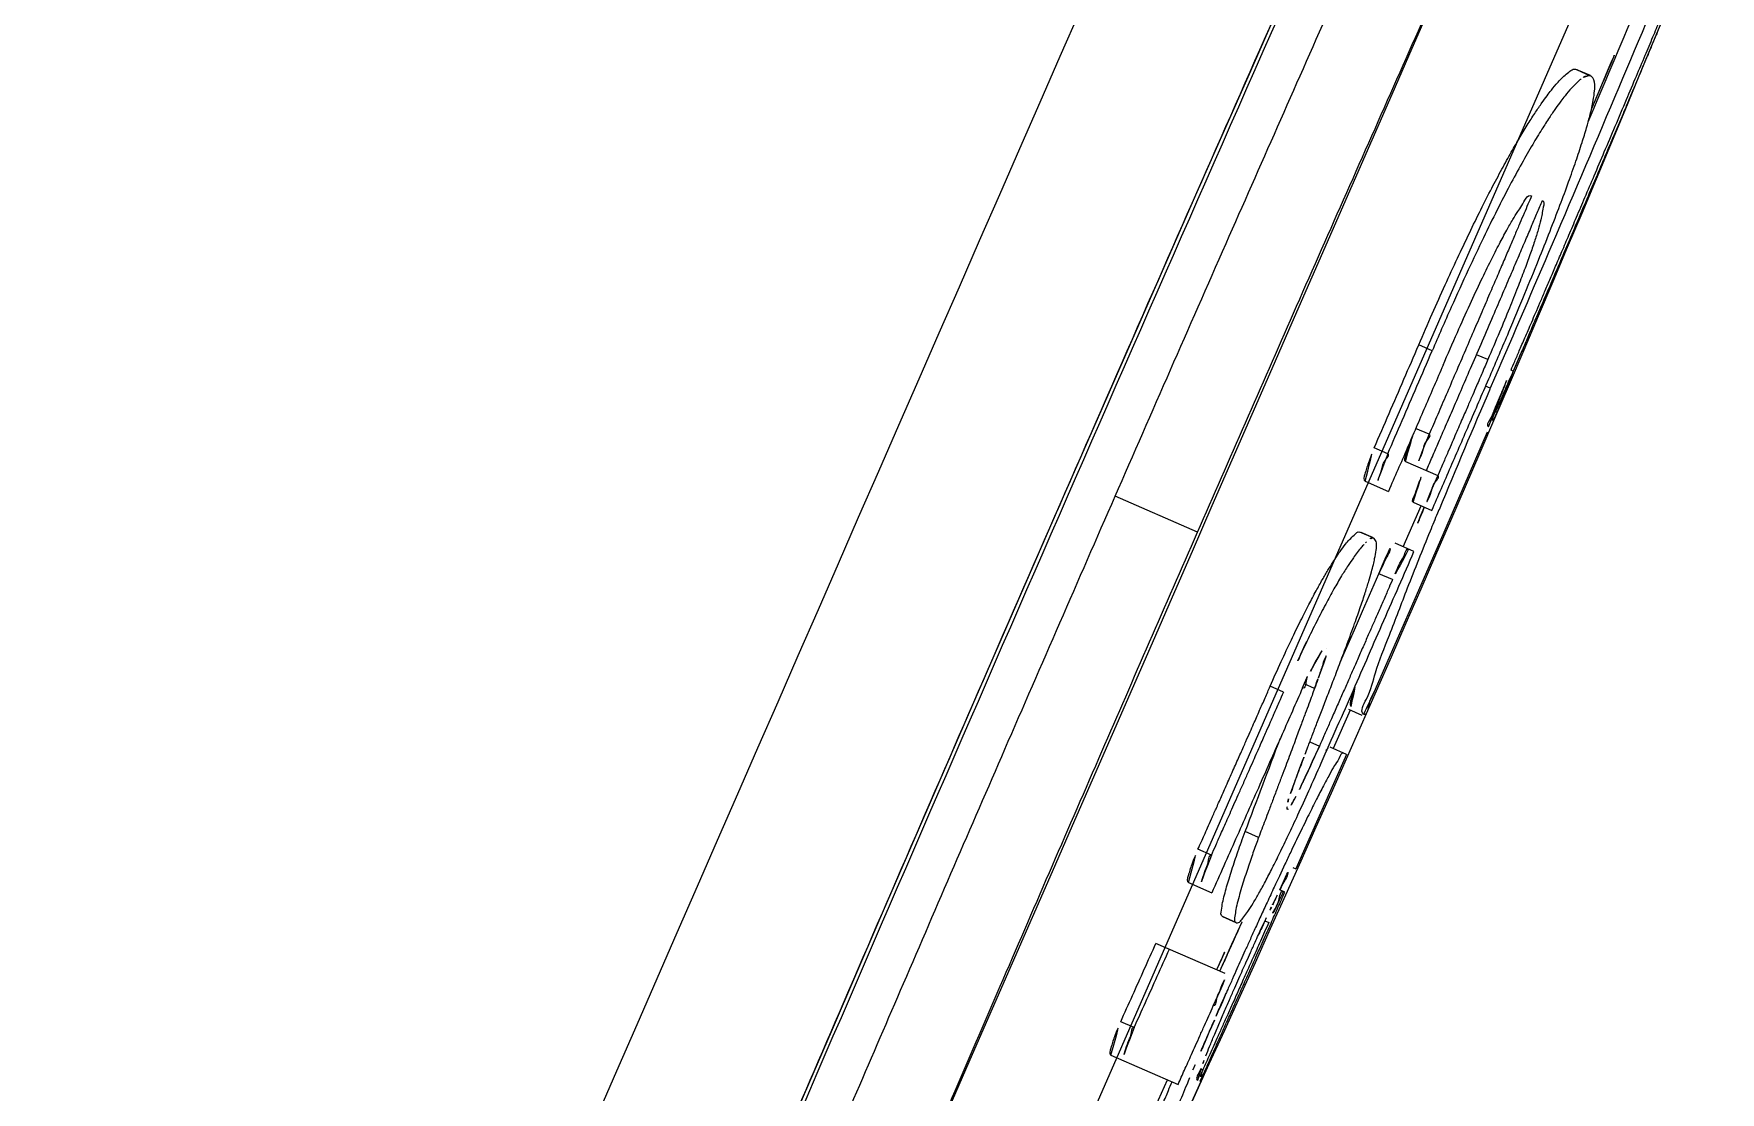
# Model space of a CAD drawing. Header units: millimetres. Extents: x 1145859089 to 1147511753, y -1047484727 to -1047247487.
# Drawn here: x 1146335853.61 to 1146335880.02, y -1047431191.37 to -1047431174.8 of the extents above; entities that cross this region are included whole.
import ezdxf
from ezdxf.xclip import XClip

# ---------------------------------------------------------------- set-up
doc = ezdxf.new("R2010")
doc.units = ezdxf.units.MM
doc.header["$LTSCALE"] = 100
doc.header["$MEASUREMENT"] = 0
doc.header["$XCLIPFRAME"] = 2
doc.layers.get('0').update_dxf_attribs({"linetype": 'CONTINUOUS'})
doc.layers.add('XREF', color=135, linetype='CONTINUOUS')
doc.layers.add('단지배치도$0$W240910', color=135, linetype='CONTINUOUS')

# ---------------------------------------------------------------- blocks, each defined once
blk = doc.blocks.new('단지배치도$0$zw$9902')
at = {"layer": '단지배치도$0$W240910', "linetype": 'ByBlock', "ltscale": 20}
for p, q in [((67175.562, -59870.414), (67241.68, -59719.244)), ((67199.656, -59804.68), (67199.015, -59806.129)), ((67199.015, -59806.129), (67198.236, -59807.895)), ((67204.142, -59806.059), (67204.358, -59806.154)), ((67204.167, -59806.065), (67204.355, -59806.147)), ((67204.381, -59806.668), (67204.564, -59806.236)), ((67198.236, -59807.895), (67197.487, -59809.597)), ((67197.487, -59809.597), (67196.767, -59811.239)), ((67201.883, -59810.46), (67201.672, -59810.368)), ((67202.754, -59810.599), (67202.576, -59810.521)), ((67203.245, -59810.56), (67203.152, -59810.777)), ((67202.861, -59810.887), (67202.792, -59811.047)), ((67203.152, -59810.777), (67203.118, -59810.762)), ((67203.152, -59810.777), (67203.122, -59810.846)), ((67196.767, -59811.239), (67196.071, -59812.829)), ((67202.792, -59811.047), (67202.719, -59811.015)), ((67201.835, -59811.768), (67201.624, -59811.675)), ((67202.744, -59811.732), (67201.995, -59813.463)), ((67201.187, -59812.071), (67200.976, -59811.979)), ((67201.463, -59812.192), (67201.97, -59812.414)), ((67200.832, -59812.5), (67201.198, -59812.661)), ((67196.071, -59812.829), (67195.396, -59814.374)), ((67198.207, -59813.302), (67196.919, -59812.738)), ((67201.584, -59812.829), (67201.878, -59812.958)), ((67201.431, -59813.53), (67201.712, -59812.885)), ((67201.971, -59812.996), (67201.991, -59812.947)), ((67200.959, -59813.39), (67200.748, -59813.298)), ((67200.765, -59813.299), (67200.961, -59813.385)), ((67201.995, -59813.463), (67200.969, -59815.811)), ((67201.598, -59813.603), (67201.303, -59813.474)), ((67200.793, -59814.537), (67201.05, -59813.95)), ((67201.261, -59814.042), (67201.05, -59813.95)), ((67195.396, -59814.374), (67194.74, -59815.881)), ((67200.666, -59814.829), (67200.793, -59814.537)), ((67200.448, -59815.325), (67200.666, -59814.829)), ((67199.556, -59815.804), (67199.346, -59815.712)), ((67200.042, -59815.746), (67199.88, -59815.675)), ((67194.74, -59815.881), (67193.972, -59817.65)), ((67200.597, -59816.085), (67200.332, -59816.686)), ((67200.789, -59816.17), (67200.578, -59816.077)), ((67200.543, -59816.778), (67199.749, -59818.571)), ((67199.966, -59816.581), (67200.118, -59816.647)), ((67200.543, -59816.778), (67200.286, -59816.666)), ((67193.972, -59817.65), (67193.22, -59819.384)), ((67199.601, -59817.624), (67199.628, -59817.635)), ((67199.165, -59818.078), (67198.955, -59817.986)), ((67198.426, -59818.355), (67198.215, -59818.263)), ((67199.532, -59818.593), (67199.49, -59818.683)), ((67199.578, -59818.496), (67199.532, -59818.593)), ((67199.701, -59818.55), (67199.749, -59818.571)), ((67198.065, -59818.785), (67198.432, -59818.945)), ((67199.576, -59818.934), (67199.497, -59818.9)), ((67193.22, -59819.384), (67192.486, -59821.084)), ((67198.809, -59819.41), (67198.599, -59819.318)), ((67198.814, -59819.414), (67198.603, -59819.322)), ((67199.264, -59819.384), (67199.324, -59819.41)), ((67198.641, -59820.21), (67197.557, -59819.736)), ((67198.557, -59820.173), (67198.6, -59820.077)), ((67197.216, -59821.055), (67197.006, -59820.963)), ((67192.486, -59821.084), (67191.768, -59822.75)), ((67196.854, -59821.484), (67197.904, -59821.943)), ((67198.26, -59821.702), (67198.292, -59821.716)), ((67198.286, -59821.817), (67198.342, -59821.692)), ((67198.26, -59821.899), (67197.461, -59823.664)), ((67197.502, -59822.393), (67197.738, -59821.87)), ((67198.251, -59821.895), (67198.286, -59821.817)), ((67198.26, -59821.899), (67198.251, -59821.895))]:
    blk.add_line(p, q, dxfattribs=at)
at = {"layer": '단지배치도$0$W240910'}
blk.add_arc((56404.253, -57219.78, 0), 12756.719, 322.5073299, 9.110085, dxfattribs=at)
at = {"layer": '단지배치도$0$W240910', "linetype": 'ByBlock', "ltscale": 20}
for centre, radius, start, end in [((93492.861, -71309.971), 28703.079, 156.175393, 156.577978), ((93061.131, -71121.144), 28226.861, 156.173706, 156.5796719), ((66532.959, -59521.99), 729.311, 337.006513, 337.158307), ((67204.334, -59806.21), 0.0605, 72.0715, 78.7593), ((67204.335, -59806.208), 0.0586, 66.3784, 72.0452), ((67204.326, -59806.229), 0.0814, 53.8326, 66.3323), ((67313.936, -59859.044), 121.064, 156.64346, 157.61914), ((67285.993, -59847.501), 91.061, 157.6728, 158.11519), ((67223.784, -59826.438), 26.459, 154.4116, 156.3019), ((67200.201, -59815.16), 0.0483, 63.3977, 66.3988), ((66929.488, -59715.427), 288.323, 339.1632, 339.47354), ((67230.8, -59834.112), 34.806, 154.5757, 154.7911), ((67219.941, -59828.943), 22.779, 154.4402, 154.5909), ((67198.829, -59819.365), 0.0493, 246.3154, 253.3224), ((67260.627, -59848.18), 67.863, 156.9753, 157.16346)]:
    blk.add_arc(centre, radius, start, end, dxfattribs=at)
blk.add_ellipse((66756.086, -59619.918), major_axis=(177.193, -452.685), ratio=1, start_param=0.708795, end_param=0.862005, dxfattribs=at)
for points, knots in [([(67217.271, -59767.057), (67217.218, -59767.148), (67217.087, -59767.375), (67216.874, -59767.756), (67216.62, -59768.222), (67216.334, -59768.759), (67216.004, -59769.39), (67215.619, -59770.139), (67215.173, -59771.022), (67214.66, -59772.052), (67214.075, -59773.242), (67213.412, -59774.609), (67212.66, -59776.174), (67211.81, -59777.961), (67210.852, -59779.996), (67209.774, -59782.305), (67208.563, -59784.921), (67207.204, -59787.88), (67205.68, -59791.223), (67203.972, -59795.001), (67202.06, -59799.264), (67199.906, -59804.103), (67197.525, -59809.497), (67195.053, -59815.148), (67192.697, -59820.583), (67190.593, -59825.478), (67188.753, -59829.793), (67187.133, -59833.625), (67185.706, -59837.026), (67184.451, -59840.043), (67183.348, -59842.718), (67182.38, -59845.086), (67181.533, -59847.179), (67180.794, -59849.024), (67180.152, -59850.646), (67179.596, -59852.067), (67179.117, -59853.31), (67178.706, -59854.392), (67178.358, -59855.325), (67178.067, -59856.12), (67177.826, -59856.795), (67177.625, -59857.373), (67177.453, -59857.88), (67177.315, -59858.305), (67177.234, -59858.565), (67177.201, -59858.673)], [0, 0, 0, 0, 0.313904, 0.785938, 1.309904, 1.908722, 2.610799, 3.446041, 4.432154, 5.579577, 6.898803, 8.409937, 10.137933, 12.10808, 14.347045, 16.883775, 19.753734, 22.995188, 26.650958, 30.776923, 35.433042, 40.668896, 46.665278, 53.123251, 59.172395, 64.435061, 69.106362, 73.246956, 76.916151, 80.169465, 83.05019, 85.596842, 87.844859, 89.823381, 91.559072, 93.077294, 94.402921, 95.55651, 96.548523, 97.389382, 98.09617, 98.698881, 99.226154, 99.701164, 100.041093, 100.041093, 100.041093, 100.041093]), ([(67198.207, -59813.302), (67198.707, -59812.158), (67199.729, -59809.829), (67201.269, -59806.344), (67202.787, -59802.935), (67204.226, -59799.728), (67205.568, -59796.761), (67206.821, -59794.013), (67207.993, -59791.464), (67209.043, -59789.198), (67209.705, -59787.782), (67210.001, -59787.15)], [0, 0, 0, 0, 3.743672, 7.631825, 11.428276, 14.93902, 18.178212, 21.197, 23.998758, 26.597082, 28.688442, 28.688442, 28.688442, 28.688442]), ([(67207.302, -59787.81), (67206.274, -59790.057), (67203.955, -59795.167), (67200.283, -59803.382), (67196.287, -59812.454), (67192.339, -59821.546), (67188.797, -59829.823), (67186.617, -59835), (67185.663, -59837.285)], [0, 0, 0, 0, 7.412838, 16.836515, 26.99373, 37.150656, 46.573573, 54.002163, 54.002163, 54.002163, 54.002163]), ([(67196.919, -59812.738), (67197.496, -59811.418), (67198.61, -59808.88), (67200.229, -59805.216), (67201.338, -59802.724), (67201.907, -59801.449), (67201.974, -59801.3)], [0, 0, 0, 0, 4.321778, 8.317016, 12.015205, 12.505484, 12.505484, 12.505484, 12.505484]), ([(67203.118, -59810.762), (67203.137, -59810.717), (67203.18, -59810.617), (67203.237, -59810.484), (67203.29, -59810.361), (67203.336, -59810.254), (67203.387, -59810.137), (67203.443, -59810.007), (67203.504, -59809.864), (67203.572, -59809.706), (67203.646, -59809.532), (67203.728, -59809.341), (67203.818, -59809.13), (67203.918, -59808.897), (67204.027, -59808.641), (67204.147, -59808.359), (67204.279, -59808.049), (67204.424, -59807.709), (67204.582, -59807.337), (67204.751, -59806.94), (67204.918, -59806.544), (67205.075, -59806.174), (67205.213, -59805.847), (67205.335, -59805.556), (67205.445, -59805.295), (67205.544, -59805.061), (67205.633, -59804.849), (67205.713, -59804.657), (67205.787, -59804.482), (67205.853, -59804.324), (67205.914, -59804.179), (67205.969, -59804.047), (67206.019, -59803.927), (67206.065, -59803.818), (67206.105, -59803.722), (67206.129, -59803.663), (67206.14, -59803.638)], [0, 0, 0, 0, 0.146797, 0.327675, 0.432694, 0.548589, 0.676395, 0.817275, 0.972512, 1.14355, 1.331994, 1.539634, 1.768441, 2.020558, 2.298256, 2.603906, 2.940022, 3.30906, 3.713162, 4.153195, 4.603544, 5.003521, 5.356171, 5.669828, 5.95075, 6.203727, 6.432484, 6.640047, 6.828834, 7.000657, 7.15709, 7.299559, 7.429341, 7.547589, 7.655318, 7.739113, 7.739113, 7.739113, 7.739113]), ([(67205.775, -59804.033), (67205.453, -59804.803), (67204.784, -59806.389), (67203.813, -59808.674), (67203.162, -59810.189), (67202.861, -59810.887)], [0, 0, 0, 0, 2.502735, 5.165204, 7.447969, 7.447969, 7.447969, 7.447969]), ([(67205.738, -59804.69), (67205.714, -59804.746), (67205.676, -59804.836), (67205.623, -59804.963), (67205.576, -59805.074), (67205.525, -59805.196), (67205.468, -59805.331), (67205.405, -59805.481), (67205.336, -59805.646), (67205.259, -59805.828), (67205.175, -59806.028), (67205.082, -59806.249), (67204.979, -59806.491), (67204.867, -59806.758), (67204.743, -59807.05), (67204.607, -59807.37), (67204.459, -59807.719), (67204.299, -59808.097), (67204.132, -59808.488), (67203.971, -59808.866), (67203.825, -59809.208), (67203.695, -59809.511), (67203.579, -59809.782), (67203.475, -59810.024), (67203.382, -59810.242), (67203.306, -59810.417), (67203.262, -59810.521), (67203.245, -59810.56)], [0, 0, 0, 0, 0.184426, 0.292401, 0.412165, 0.544699, 0.691154, 0.852839, 1.031212, 1.227885, 1.444622, 1.683337, 1.94606, 2.234907, 2.551956, 2.899001, 3.276921, 3.687612, 4.131091, 4.551906, 4.919952, 5.247488, 5.540496, 5.803723, 6.039756, 6.250901, 6.377263, 6.377263, 6.377263, 6.377263]), ([(67201.672, -59810.368), (67201.742, -59810.205), (67201.879, -59809.891), (67202.081, -59809.439), (67202.274, -59809.019), (67202.46, -59808.626), (67202.639, -59808.261), (67202.809, -59807.927), (67202.968, -59807.627), (67203.116, -59807.359), (67203.254, -59807.12), (67203.381, -59806.911), (67203.495, -59806.733), (67203.594, -59806.588), (67203.676, -59806.474), (67203.759, -59806.366), (67203.839, -59806.269), (67203.926, -59806.177), (67204.009, -59806.108), (67204.103, -59806.029), (67204.143, -59806.058)], [0, 0, 0, 0, 0.532336, 1.025314, 1.486146, 1.920981, 2.329664, 2.704483, 3.043604, 3.349101, 3.624072, 3.869911, 4.083448, 4.258286, 4.396042, 4.505396, 4.666994, 4.775182, 4.87495, 5.025092, 5.025092, 5.025092, 5.025092]), ([(67204.215, -59806.204), (67204.201, -59806.215), (67204.149, -59806.259), (67204.063, -59806.346), (67203.973, -59806.454), (67203.89, -59806.562), (67203.808, -59806.675), (67203.709, -59806.821), (67203.589, -59807.008), (67203.444, -59807.247), (67203.276, -59807.54), (67203.091, -59807.882), (67202.891, -59808.27), (67202.674, -59808.711), (67202.434, -59809.219), (67202.166, -59809.808), (67201.981, -59810.232), (67201.883, -59810.46)], [0, 0, 0, 0, 0.053881, 0.204083, 0.366173, 0.476354, 0.613438, 0.785477, 1.003276, 1.281183, 1.625231, 2.015069, 2.447917, 2.934921, 3.489884, 4.131864, 4.876739, 4.876739, 4.876739, 4.876739]), ([(67202.788, -59810.856), (67202.887, -59810.626), (67203.071, -59810.196), (67203.323, -59809.592), (67203.538, -59809.066), (67203.722, -59808.604), (67203.879, -59808.196), (67204.015, -59807.831), (67204.13, -59807.504), (67204.224, -59807.222), (67204.296, -59806.988), (67204.346, -59806.805), (67204.381, -59806.663), (67204.408, -59806.529), (67204.425, -59806.408), (67204.435, -59806.28), (67204.412, -59806.191), (67204.374, -59806.163)], [0, 0, 0, 0, 0.751386, 1.402112, 1.964927, 2.456649, 2.891109, 3.278392, 3.624985, 3.929104, 4.171752, 4.357021, 4.499998, 4.611073, 4.766322, 4.863398, 5.003966, 5.003966, 5.003966, 5.003966]), ([(67204.346, -59806.15), (67204.317, -59806.145), (67204.268, -59806.167), (67204.229, -59806.193), (67204.215, -59806.204)], [0, 0, 0, 0, 0.0897311, 0.1430384, 0.1430384, 0.1430384, 0.1430384]), ([(67203.439, -59808.033), (67203.42, -59808.078), (67203.381, -59808.169), (67203.32, -59808.313), (67203.252, -59808.47), (67203.178, -59808.645), (67203.095, -59808.839), (67203.004, -59809.052), (67202.903, -59809.287), (67202.793, -59809.544), (67202.673, -59809.823), (67202.542, -59810.128), (67202.399, -59810.46), (67202.251, -59810.804), (67202.106, -59811.14), (67201.969, -59811.459), (67201.88, -59811.665), (67201.835, -59811.768)], [0, 0, 0, 0, 0.144619, 0.297816, 0.469143, 0.658904, 0.868787, 1.100378, 1.355096, 1.634269, 1.938138, 2.26769, 2.629641, 3.022977, 3.390694, 3.728105, 4.063968, 4.063968, 4.063968, 4.063968]), ([(67202.053, -59810.685), (67202.127, -59810.514), (67202.266, -59810.196), (67202.465, -59809.753), (67202.641, -59809.376), (67202.794, -59809.06), (67202.927, -59808.8), (67203.041, -59808.586), (67203.137, -59808.42), (67203.216, -59808.286), (67203.305, -59808.173), (67203.372, -59808.004), (67203.439, -59808.033)], [0, 0, 0, 0, 0.557083, 1.041668, 1.456717, 1.80516, 2.094382, 2.334922, 2.528771, 2.676886, 2.786949, 3.005032, 3.005032, 3.005032, 3.005032]), ([(67202.668, -59810.307), (67202.725, -59810.176), (67202.832, -59809.927), (67202.984, -59809.573), (67203.119, -59809.258), (67203.239, -59808.978), (67203.346, -59808.728), (67203.441, -59808.505), (67203.528, -59808.301), (67203.583, -59808.172), (67203.61, -59808.108)], [0, 0, 0, 0, 0.428076, 0.814747, 1.154659, 1.457512, 1.728297, 1.970619, 2.184659, 2.39231, 2.39231, 2.39231, 2.39231]), ([(67203.61, -59808.108), (67203.643, -59808.122), (67203.609, -59808.263), (67203.593, -59808.393), (67203.539, -59808.577), (67203.483, -59808.758), (67203.41, -59808.97), (67203.321, -59809.211), (67203.214, -59809.489), (67203.085, -59809.812), (67202.93, -59810.187), (67202.816, -59810.455), (67202.754, -59810.599)], [0, 0, 0, 0, 0.106593, 0.304856, 0.46624, 0.659614, 0.881773, 1.136778, 1.431182, 1.775116, 2.179362, 2.649366, 2.649366, 2.649366, 2.649366]), ([(67200.976, -59811.979), (67201.054, -59811.8), (67201.209, -59811.442), (67201.441, -59810.905), (67201.595, -59810.547), (67201.672, -59810.368)], [0, 0, 0, 0, 0.584951, 1.170017, 1.755194, 1.755194, 1.755194, 1.755194]), ([(67201.792, -59812.336), (67201.823, -59812.263), (67201.887, -59812.116), (67201.988, -59811.884), (67202.097, -59811.631), (67202.22, -59811.348), (67202.356, -59811.031), (67202.507, -59810.681), (67202.613, -59810.436), (67202.668, -59810.307)], [0, 0, 0, 0, 0.237738, 0.481967, 0.756522, 1.065105, 1.409126, 1.790713, 2.209749, 2.209749, 2.209749, 2.209749]), ([(67201.187, -59812.071), (67201.263, -59811.898), (67201.415, -59811.545), (67201.647, -59811.008), (67201.804, -59810.644), (67201.883, -59810.46)], [0, 0, 0, 0, 0.568383, 1.15293, 1.755194, 1.755194, 1.755194, 1.755194]), ([(67202.053, -59810.685), (67201.96, -59810.902), (67201.772, -59811.336), (67201.488, -59811.995), (67201.296, -59812.436), (67201.198, -59812.661)], [0, 0, 0, 0, 0.709715, 1.417955, 2.153058, 2.153058, 2.153058, 2.153058]), ([(67202.754, -59810.599), (67202.739, -59810.633), (67202.709, -59810.703), (67202.666, -59810.804), (67202.621, -59810.907), (67202.573, -59811.02), (67202.513, -59811.159), (67202.454, -59811.294), (67202.401, -59811.418), (67202.355, -59811.523), (67202.306, -59811.637), (67202.252, -59811.761), (67202.193, -59811.898), (67202.127, -59812.051), (67202.051, -59812.225), (67201.998, -59812.348), (67201.97, -59812.414)], [0, 0, 0, 0, 0.110656, 0.228555, 0.328506, 0.448123, 0.596852, 0.78282, 0.888934, 1.003471, 1.127114, 1.260622, 1.407866, 1.574056, 1.763483, 1.976602, 1.976602, 1.976602, 1.976602]), ([(67201.878, -59812.958), (67201.977, -59812.731), (67202.177, -59812.271), (67202.48, -59811.57), (67202.684, -59811.096), (67202.788, -59810.856)], [0, 0, 0, 0, 0.742255, 1.505622, 2.2906, 2.2906, 2.2906, 2.2906]), ([(67202.767, -59811.652), (67202.719, -59811.626), (67202.818, -59811.503), (67202.849, -59811.39), (67202.905, -59811.265), (67202.964, -59811.122), (67203.037, -59810.951), (67203.089, -59810.828), (67203.118, -59810.762)], [0, 0, 0, 0, 0.162944, 0.2717587, 0.402024, 0.5579986, 0.7419803, 0.958177, 0.958177, 0.958177, 0.958177]), ([(67203.122, -59810.846), (67203.103, -59810.89), (67203.06, -59810.989), (67202.996, -59811.138), (67202.933, -59811.279), (67202.882, -59811.408), (67202.819, -59811.5), (67202.813, -59811.678), (67202.767, -59811.652)], [0, 0, 0, 0, 0.1414344, 0.3260009, 0.4822983, 0.6126523, 0.721386, 0.8807418, 0.8807418, 0.8807418, 0.8807418]), ([(67201.463, -59812.192), (67201.431, -59812.178), (67201.476, -59812.082), (67201.495, -59812.002), (67201.533, -59811.901), (67201.563, -59811.824), (67201.583, -59811.774), (67201.588, -59811.762)], [0, 0, 0, 0, 0.1036326, 0.1964599, 0.2898255, 0.413741, 0.4506206, 0.4506206, 0.4506206, 0.4506206]), ([(67201.835, -59811.768), (67201.875, -59811.785), (67201.766, -59811.889), (67201.743, -59812.007), (67201.707, -59812.122), (67201.631, -59812.266), (67201.674, -59812.284)], [0, 0, 0, 0, 0.1287703, 0.2420386, 0.40558, 0.5444891, 0.5444891, 0.5444891, 0.5444891]), ([(67200.832, -59812.5), (67200.8, -59812.486), (67200.832, -59812.389), (67200.851, -59812.306), (67200.887, -59812.205), (67200.927, -59812.098), (67200.959, -59812.019), (67200.976, -59811.979)], [0, 0, 0, 0, 0.1068898, 0.1995548, 0.2927333, 0.416368, 0.5472853, 0.5472853, 0.5472853, 0.5472853]), ([(67201.187, -59812.071), (67201.226, -59812.088), (67201.119, -59812.192), (67201.098, -59812.31), (67201.06, -59812.427), (67200.999, -59812.574), (67201.043, -59812.593)], [0, 0, 0, 0, 0.1271294, 0.2396552, 0.4030177, 0.5462291, 0.5462291, 0.5462291, 0.5462291]), ([(67201.584, -59812.829), (67201.553, -59812.816), (67201.619, -59812.703), (67201.639, -59812.606), (67201.7, -59812.464), (67201.736, -59812.373), (67201.759, -59812.321)], [0, 0, 0, 0, 0.0998708, 0.2391153, 0.3697641, 0.5391614, 0.5391614, 0.5391614, 0.5391614]), ([(67201.97, -59812.414), (67202.009, -59812.431), (67201.901, -59812.534), (67201.876, -59812.65), (67201.843, -59812.763), (67201.753, -59812.903), (67201.794, -59812.921)], [0, 0, 0, 0, 0.1272941, 0.2397187, 0.402463, 0.5388111, 0.5388111, 0.5388111, 0.5388111]), ([(67191.953, -59824.211), (67192.018, -59824.06), (67192.567, -59822.777), (67193.644, -59820.271), (67195.234, -59816.597), (67196.342, -59814.057), (67196.919, -59812.738)], [0, 0, 0, 0, 0.491064, 4.187909, 8.18136, 12.500928, 12.500928, 12.500928, 12.500928]), ([(67200.808, -59816.148), (67200.748, -59816.096), (67200.921, -59815.824), (67200.991, -59815.453), (67201.24, -59814.855), (67201.513, -59814.121), (67201.773, -59813.482), (67201.932, -59813.09), (67201.971, -59812.996)], [0, 0, 0, 0, 0.237605, 0.676886, 1.302483, 2.094536, 3.058197, 3.363705, 3.363705, 3.363705, 3.363705]), ([(67187.005, -59839.726), (67187.27, -59839.074), (67187.863, -59837.62), (67188.817, -59835.305), (67189.893, -59832.714), (67191.06, -59829.93), (67192.328, -59826.931), (67193.705, -59823.698), (67195.177, -59820.271), (67196.691, -59816.776), (67197.707, -59814.445), (67198.207, -59813.302)], [0, 0, 0, 0, 2.111795, 4.709599, 7.510723, 10.528744, 13.767017, 17.276494, 21.071442, 24.958315, 28.701306, 28.701306, 28.701306, 28.701306]), ([(67199.346, -59815.712), (67199.403, -59815.582), (67199.512, -59815.338), (67199.671, -59814.997), (67199.816, -59814.699), (67199.945, -59814.444), (67200.059, -59814.23), (67200.159, -59814.051), (67200.246, -59813.903), (67200.321, -59813.782), (67200.385, -59813.684), (67200.451, -59813.587), (67200.517, -59813.499), (67200.59, -59813.41), (67200.656, -59813.35), (67200.717, -59813.284), (67200.748, -59813.298)], [0, 0, 0, 0, 0.425049, 0.800839, 1.131711, 1.416884, 1.658235, 1.861177, 2.031404, 2.172303, 2.287677, 2.382154, 2.524039, 2.621911, 2.718378, 2.818659, 2.818659, 2.818659, 2.818659]), ([(67200.817, -59813.491), (67200.801, -59813.507), (67200.739, -59813.572), (67200.658, -59813.685), (67200.557, -59813.834), (67200.455, -59813.997), (67200.338, -59814.198), (67200.209, -59814.435), (67200.067, -59814.709), (67199.971, -59814.905), (67199.92, -59815.011)], [0, 0, 0, 0, 0.067721, 0.268366, 0.416657, 0.608695, 0.843872, 1.114717, 1.419494, 1.769472, 1.769472, 1.769472, 1.769472]), ([(67200.146, -59816.913), (67200.314, -59816.533), (67200.641, -59815.79), (67201.125, -59814.686), (67201.441, -59813.963), (67201.598, -59813.603)], [0, 0, 0, 0, 1.246672, 2.435382, 3.614347, 3.614347, 3.614347, 3.614347]), ([(67200.669, -59814.729), (67200.701, -59814.64), (67200.758, -59814.479), (67200.832, -59814.258), (67200.888, -59814.077), (67200.93, -59813.931), (67200.96, -59813.814), (67200.986, -59813.7), (67201.003, -59813.588), (67201.02, -59813.48), (67200.993, -59813.414), (67200.972, -59813.398)], [0, 0, 0, 0, 0.281962, 0.513331, 0.699937, 0.849458, 0.968659, 1.063367, 1.197811, 1.310795, 1.390224, 1.390224, 1.390224, 1.390224]), ([(67201.05, -59813.95), (67201.064, -59813.919), (67201.1, -59813.84), (67201.151, -59813.716), (67201.222, -59813.611), (67201.254, -59813.453), (67201.303, -59813.474)], [0, 0, 0, 0, 0.0995638, 0.2653657, 0.3810995, 0.5405207, 0.5405207, 0.5405207, 0.5405207]), ([(67201.514, -59813.566), (67201.481, -59813.552), (67201.446, -59813.68), (67201.377, -59813.774), (67201.318, -59813.916), (67201.277, -59814.006), (67201.261, -59814.042)], [0, 0, 0, 0, 0.1077492, 0.2394403, 0.4230365, 0.5408743, 0.5408743, 0.5408743, 0.5408743]), ([(67201.261, -59814.042), (67201.274, -59814.012), (67201.208, -59814.164), (67201.184, -59814.219), (67201.138, -59814.324), (67201.098, -59814.415), (67201.056, -59814.511), (67201.016, -59814.602), (67200.977, -59814.691), (67200.94, -59814.777), (67200.901, -59814.865), (67200.862, -59814.955), (67200.82, -59815.05), (67200.778, -59815.146), (67200.734, -59815.246), (67200.692, -59815.343), (67200.651, -59815.437), (67200.611, -59815.527), (67200.57, -59815.62), (67200.529, -59815.715), (67200.486, -59815.812), (67200.442, -59815.911), (67200.397, -59816.013), (67200.352, -59816.117), (67200.308, -59816.215), (67200.267, -59816.309), (67200.228, -59816.398), (67200.178, -59816.511), (67200.141, -59816.594), (67200.118, -59816.647)], [0, 0, 0, 0, 0.097604, 0.202678, 0.304861, 0.40696, 0.51125, 0.615504, 0.708031, 0.800627, 0.896002, 0.99687, 1.097819, 1.204479, 1.314046, 1.423707, 1.522499, 1.621367, 1.720308, 1.825402, 1.932098, 2.03888, 2.150448, 2.265248, 2.380139, 2.473818, 2.572645, 2.671542, 2.844781, 2.844781, 2.844781, 2.844781]), ([(67199.892, -59816.775), (67199.906, -59816.737), (67199.944, -59816.639), (67200.006, -59816.476), (67200.081, -59816.283), (67200.162, -59816.075), (67200.249, -59815.848), (67200.344, -59815.601), (67200.446, -59815.331), (67200.556, -59815.038), (67200.631, -59814.835), (67200.669, -59814.729)], [0, 0, 0, 0, 0.121457, 0.315587, 0.522087, 0.74308, 0.984995, 1.250117, 1.538241, 1.850812, 2.188758, 2.188758, 2.188758, 2.188758]), ([(67199.977, -59815.474), (67199.997, -59815.441), (67200.025, -59815.378), (67200.082, -59815.273), (67200.132, -59815.199), (67200.192, -59815.103), (67200.22, -59815.116)], [0, 0, 0, 0, 0.1160551, 0.2099009, 0.3448326, 0.4386082, 0.4386082, 0.4386082, 0.4386082]), ([(67200.101, -59815.578), (67200.112, -59815.546), (67200.133, -59815.484), (67200.167, -59815.385), (67200.188, -59815.276), (67200.274, -59815.143), (67200.222, -59815.117)], [0, 0, 0, 0, 0.100985, 0.1984393, 0.3054687, 0.4778021, 0.4778021, 0.4778021, 0.4778021]), ([(67199.853, -59815.738), (67199.9, -59815.759), (67199.904, -59815.574), (67199.953, -59815.514), (67199.977, -59815.474)], [0, 0, 0, 0, 0.1525801, 0.2916107, 0.2916107, 0.2916107, 0.2916107]), ([(67198.215, -59818.263), (67198.233, -59818.223), (67198.266, -59818.151), (67198.316, -59818.039), (67198.368, -59817.92), (67198.43, -59817.781), (67198.488, -59817.651), (67198.541, -59817.534), (67198.585, -59817.433), (67198.634, -59817.324), (67198.685, -59817.209), (67198.737, -59817.091), (67198.789, -59816.976), (67198.838, -59816.865), (67198.883, -59816.761), (67198.926, -59816.665), (67198.976, -59816.553), (67199.029, -59816.433), (67199.084, -59816.309), (67199.133, -59816.196), (67199.178, -59816.094), (67199.224, -59815.991), (67199.266, -59815.896), (67199.306, -59815.802), (67199.334, -59815.742), (67199.346, -59815.712)], [0, 0, 0, 0, 0.130473, 0.238467, 0.368079, 0.519341, 0.695333, 0.795307, 0.905067, 1.025582, 1.15344, 1.283711, 1.411545, 1.532822, 1.646355, 1.751685, 1.848304, 2.01395, 2.147073, 2.254649, 2.382021, 2.483142, 2.591362, 2.693505, 2.79047, 2.79047, 2.79047, 2.79047]), ([(67199.853, -59815.738), (67199.747, -59815.98), (67199.524, -59816.484), (67199.175, -59817.273), (67198.808, -59818.101), (67198.557, -59818.665), (67198.432, -59818.945)], [0, 0, 0, 0, 0.79247, 1.653856, 2.588016, 3.507707, 3.507707, 3.507707, 3.507707]), ([(67200.042, -59815.746), (67200.059, -59815.697), (67200.079, -59815.641), (67200.098, -59815.585), (67200.101, -59815.578)], [0, 0, 0, 0, 0.1551857, 0.1778385, 0.1778385, 0.1778385, 0.1778385]), ([(67200.614, -59816.026), (67200.582, -59816.003), (67200.629, -59815.875), (67200.654, -59815.776), (67200.685, -59815.699), (67200.693, -59815.677)], [0, 0, 0, 0, 0.1194424, 0.2909042, 0.3615205, 0.3615205, 0.3615205, 0.3615205]), ([(67198.426, -59818.355), (67198.449, -59818.304), (67198.498, -59818.194), (67198.563, -59818.048), (67198.623, -59817.914), (67198.676, -59817.795), (67198.734, -59817.665), (67198.797, -59817.523), (67198.867, -59817.366), (67198.941, -59817.199), (67199.014, -59817.035), (67199.081, -59816.882), (67199.141, -59816.748), (67199.194, -59816.628), (67199.241, -59816.522), (67199.293, -59816.404), (67199.348, -59816.281), (67199.401, -59816.159), (67199.447, -59816.056), (67199.498, -59815.939), (67199.536, -59815.853), (67199.558, -59815.8)], [0, 0, 0, 0, 0.167065, 0.362945, 0.479571, 0.608734, 0.750717, 0.906706, 1.077757, 1.264879, 1.453166, 1.618601, 1.764594, 1.894582, 2.010477, 2.113255, 2.283454, 2.413735, 2.512993, 2.620459, 2.795192, 2.795192, 2.795192, 2.795192]), ([(67200.042, -59815.746), (67200.028, -59815.782), (67199.999, -59815.862), (67199.95, -59815.993), (67199.904, -59816.117), (67199.861, -59816.231), (67199.825, -59816.328), (67199.785, -59816.435), (67199.742, -59816.551), (67199.695, -59816.677), (67199.643, -59816.814), (67199.588, -59816.962), (67199.527, -59817.123), (67199.461, -59817.298), (67199.393, -59817.477), (67199.328, -59817.65), (67199.269, -59817.806), (67199.216, -59817.946), (67199.182, -59818.035), (67199.165, -59818.078)], [0, 0, 0, 0, 0.116361, 0.254131, 0.4198, 0.514597, 0.618282, 0.731544, 0.855089, 0.989619, 1.135715, 1.293704, 1.464958, 1.652336, 1.852991, 2.040839, 2.206508, 2.353359, 2.491335, 2.491335, 2.491335, 2.491335]), ([(67200.968, -59815.811), (67200.948, -59815.856), (67200.887, -59815.941), (67200.882, -59816.173), (67200.808, -59816.148), (67200.808, -59816.148)], [0, 0, 0, 0, 0.1479529, 0.3734263, 0.3744026, 0.3744026, 0.3744026, 0.3744026]), ([(67200.497, -59816.758), (67200.461, -59816.742), (67200.418, -59816.867), (67200.347, -59816.956), (67200.268, -59817.108), (67200.174, -59817.28), (67200.066, -59817.491), (67199.944, -59817.735), (67199.809, -59818.011), (67199.685, -59818.269), (67199.608, -59818.433), (67199.578, -59818.496)], [0, 0, 0, 0, 0.116818, 0.242498, 0.405927, 0.605095, 0.839705, 1.111851, 1.426429, 1.760591, 1.970005, 1.970005, 1.970005, 1.970005]), ([(67199.664, -59817.388), (67199.669, -59817.378), (67199.689, -59817.33), (67199.718, -59817.237), (67199.765, -59817.111), (67199.816, -59816.973), (67199.859, -59816.86), (67199.885, -59816.793), (67199.892, -59816.775)], [0, 0, 0, 0, 0.0355353, 0.1552602, 0.2909424, 0.4387774, 0.5972213, 0.6547791, 0.6547791, 0.6547791, 0.6547791]), ([(67200.118, -59816.647), (67200.093, -59816.703), (67200.046, -59816.81), (67199.978, -59816.96), (67199.918, -59817.092), (67199.864, -59817.206), (67199.809, -59817.32), (67199.772, -59817.395), (67199.75, -59817.437)], [0, 0, 0, 0, 0.1842866, 0.3487229, 0.4939564, 0.6205314, 0.7289978, 0.8715949, 0.8715949, 0.8715949, 0.8715949]), ([(67198.815, -59819.413), (67198.862, -59819.427), (67198.929, -59819.325), (67199.006, -59819.228), (67199.086, -59819.099), (67199.176, -59818.944), (67199.276, -59818.761), (67199.384, -59818.551), (67199.504, -59818.309), (67199.637, -59818.031), (67199.789, -59817.708), (67199.961, -59817.33), (67200.082, -59817.059), (67200.146, -59816.913)], [0, 0, 0, 0, 0.147931, 0.256575, 0.408499, 0.590387, 0.797935, 1.033145, 1.300086, 1.605273, 1.958669, 2.3715, 2.850258, 2.850258, 2.850258, 2.850258]), ([(67199.75, -59817.437), (67199.746, -59817.444), (67199.726, -59817.482), (67199.689, -59817.55), (67199.652, -59817.611), (67199.628, -59817.635)], [0, 0, 0, 0, 0.0231564, 0.1295263, 0.2330326, 0.2330326, 0.2330326, 0.2330326]), ([(67198.599, -59819.318), (67198.567, -59819.304), (67198.586, -59819.2), (67198.599, -59819.099), (67198.631, -59818.974), (67198.664, -59818.851), (67198.703, -59818.721), (67198.746, -59818.584), (67198.793, -59818.443), (67198.842, -59818.297), (67198.896, -59818.145), (67198.934, -59818.04), (67198.955, -59817.986)], [0, 0, 0, 0, 0.10469, 0.221861, 0.348401, 0.476771, 0.609785, 0.755399, 0.907529, 1.054842, 1.217374, 1.390662, 1.390662, 1.390662, 1.390662]), ([(67199.165, -59818.078), (67199.152, -59818.113), (67199.126, -59818.184), (67199.086, -59818.294), (67199.046, -59818.409), (67199.004, -59818.532), (67198.962, -59818.661), (67198.919, -59818.796), (67198.877, -59818.934), (67198.841, -59819.07), (67198.808, -59819.198), (67198.797, -59819.301), (67198.777, -59819.385), (67198.801, -59819.406)], [0, 0, 0, 0, 0.113165, 0.227071, 0.349528, 0.479583, 0.616271, 0.757824, 0.902739, 1.048507, 1.182698, 1.2897, 1.384867, 1.384867, 1.384867, 1.384867]), ([(67198.065, -59818.785), (67198.033, -59818.77), (67198.066, -59818.673), (67198.086, -59818.59), (67198.123, -59818.489), (67198.165, -59818.382), (67198.198, -59818.303), (67198.215, -59818.263)], [0, 0, 0, 0, 0.1071755, 0.2002387, 0.2937495, 0.4178068, 0.5492717, 0.5492717, 0.5492717, 0.5492717]), ([(67198.426, -59818.355), (67198.387, -59818.338), (67198.387, -59818.491), (67198.322, -59818.589), (67198.298, -59818.713), (67198.233, -59818.858), (67198.276, -59818.877)], [0, 0, 0, 0, 0.1289461, 0.2421057, 0.4053762, 0.5482239, 0.5482239, 0.5482239, 0.5482239]), ([(67199.497, -59818.9), (67199.499, -59818.894), (67199.52, -59818.852), (67199.557, -59818.773), (67199.622, -59818.681), (67199.653, -59818.529), (67199.701, -59818.55)], [0, 0, 0, 0, 0.0173563, 0.14333, 0.2487546, 0.4060444, 0.4060444, 0.4060444, 0.4060444]), ([(67199.49, -59818.683), (67199.463, -59818.74), (67199.399, -59818.877), (67199.302, -59819.087), (67199.201, -59819.306), (67199.11, -59819.505), (67199.028, -59819.686), (67198.955, -59819.848), (67198.888, -59819.996), (67198.823, -59820.141), (67198.755, -59820.295), (67198.698, -59820.424), (67198.663, -59820.502), (67198.654, -59820.522)], [0, 0, 0, 0, 0.190018, 0.453909, 0.69401, 0.912382, 1.110371, 1.289521, 1.448224, 1.596373, 1.765601, 1.953078, 2.020624, 2.020624, 2.020624, 2.020624]), ([(67199.555, -59818.925), (67199.507, -59818.904), (67199.49, -59819.104), (67199.4, -59819.22), (67199.352, -59819.347), (67199.324, -59819.41)], [0, 0, 0, 0, 0.1573485, 0.3314797, 0.5371656, 0.5371656, 0.5371656, 0.5371656]), ([(67199.391, -59819.115), (67199.407, -59819.082), (67199.442, -59819.01), (67199.478, -59818.939), (67199.497, -59818.9)], [0, 0, 0, 0, 0.1105596, 0.2402912, 0.2402912, 0.2402912, 0.2402912]), ([(67198.342, -59821.692), (67198.349, -59821.677), (67198.377, -59821.614), (67198.429, -59821.499), (67198.501, -59821.339), (67198.58, -59821.162), (67198.668, -59820.967), (67198.764, -59820.753), (67198.869, -59820.519), (67198.983, -59820.263), (67199.107, -59819.986), (67199.234, -59819.702), (67199.355, -59819.43), (67199.468, -59819.177), (67199.54, -59819.015), (67199.576, -59818.934)], [0, 0, 0, 0, 0.048569, 0.205838, 0.380419, 0.573688, 0.786968, 1.021443, 1.277808, 1.556595, 1.862797, 2.188414, 2.48939, 2.75604, 3.020717, 3.020717, 3.020717, 3.020717]), ([(67199.324, -59819.41), (67199.281, -59819.507), (67199.198, -59819.693), (67199.078, -59819.962), (67198.967, -59820.209), (67198.865, -59820.438), (67198.771, -59820.649), (67198.684, -59820.842), (67198.605, -59821.019), (67198.532, -59821.182), (67198.464, -59821.332), (67198.402, -59821.471), (67198.345, -59821.597), (67198.309, -59821.678), (67198.292, -59821.716)], [0, 0, 0, 0, 0.317885, 0.611258, 0.882437, 1.132587, 1.362725, 1.574, 1.767859, 1.946014, 2.110042, 2.261538, 2.400971, 2.526177, 2.526177, 2.526177, 2.526177]), ([(67198.6, -59820.077), (67198.615, -59820.042), (67198.65, -59819.965), (67198.705, -59819.842), (67198.768, -59819.703), (67198.834, -59819.556), (67198.889, -59819.436), (67198.921, -59819.365), (67198.93, -59819.346)], [0, 0, 0, 0, 0.1118201, 0.2546307, 0.4053804, 0.5681598, 0.7398568, 0.800992, 0.800992, 0.800992, 0.800992]), ([(67199.163, -59819.602), (67199.173, -59819.582), (67199.211, -59819.498), (67199.26, -59819.393), (67199.3, -59819.308), (67199.309, -59819.288)], [0, 0, 0, 0, 0.066924, 0.2781488, 0.3467769, 0.3467769, 0.3467769, 0.3467769]), ([(67198.338, -59821.496), (67198.358, -59821.447), (67198.4, -59821.341), (67198.472, -59821.171), (67198.552, -59820.981), (67198.635, -59820.788), (67198.715, -59820.605), (67198.788, -59820.439), (67198.854, -59820.29), (67198.915, -59820.153), (67198.975, -59820.018), (67199.04, -59819.873), (67199.104, -59819.733), (67199.146, -59819.641), (67199.163, -59819.602)], [0, 0, 0, 0, 0.156542, 0.341796, 0.555793, 0.773964, 0.97369, 1.153853, 1.316917, 1.46236, 1.604118, 1.76205, 1.937641, 2.065421, 2.065421, 2.065421, 2.065421]), ([(67197.006, -59820.963), (67197.067, -59820.826), (67197.191, -59820.552), (67197.375, -59820.143), (67197.497, -59819.871), (67197.557, -59819.736)], [0, 0, 0, 0, 0.451237, 0.899671, 1.345302, 1.345302, 1.345302, 1.345302]), ([(67197.216, -59821.055), (67197.276, -59820.923), (67197.396, -59820.656), (67197.58, -59820.247), (67197.705, -59819.969), (67197.768, -59819.828)], [0, 0, 0, 0, 0.432517, 0.881557, 1.345302, 1.345302, 1.345302, 1.345302]), ([(67198.456, -59820.715), (67198.495, -59820.732), (67198.495, -59820.581), (67198.565, -59820.484), (67198.583, -59820.365), (67198.683, -59820.228), (67198.641, -59820.21)], [0, 0, 0, 0, 0.1273542, 0.2400859, 0.4032542, 0.5391169, 0.5391169, 0.5391169, 0.5391169]), ([(67197.904, -59821.943), (67197.921, -59821.906), (67197.954, -59821.832), (67198.005, -59821.719), (67198.059, -59821.6), (67198.117, -59821.471), (67198.179, -59821.331), (67198.247, -59821.181), (67198.316, -59821.026), (67198.387, -59820.869), (67198.433, -59820.766), (67198.456, -59820.715)], [0, 0, 0, 0, 0.121684, 0.24237, 0.373099, 0.514269, 0.666738, 0.831439, 1.008717, 1.177311, 1.346636, 1.346636, 1.346636, 1.346636]), ([(67198.654, -59820.522), (67198.635, -59820.565), (67198.585, -59820.679), (67198.525, -59820.817), (67198.483, -59820.913), (67198.472, -59820.938)], [0, 0, 0, 0, 0.1409625, 0.3719003, 0.4541546, 0.4541546, 0.4541546, 0.4541546]), ([(67196.854, -59821.484), (67196.821, -59821.469), (67196.855, -59821.371), (67196.875, -59821.289), (67196.912, -59821.188), (67196.954, -59821.081), (67196.988, -59821.003), (67197.006, -59820.963)], [0, 0, 0, 0, 0.1071571, 0.200213, 0.2936987, 0.4177015, 0.5490961, 0.5490961, 0.5490961, 0.5490961]), ([(67198.472, -59820.938), (67198.449, -59820.991), (67198.389, -59821.129), (67198.288, -59821.362), (67198.211, -59821.543), (67198.171, -59821.637)], [0, 0, 0, 0, 0.1723401, 0.4526064, 0.7610163, 0.7610163, 0.7610163, 0.7610163]), ([(67197.216, -59821.055), (67197.177, -59821.038), (67197.177, -59821.19), (67197.111, -59821.289), (67197.086, -59821.412), (67197.021, -59821.557), (67197.064, -59821.576)], [0, 0, 0, 0, 0.1294593, 0.2425987, 0.4054041, 0.5480377, 0.5480377, 0.5480377, 0.5480377]), ([(67198.213, -59821.878), (67198.163, -59821.856), (67198.263, -59821.726), (67198.279, -59821.653), (67198.291, -59821.619)], [0, 0, 0, 0, 0.162274, 0.2711901, 0.2711901, 0.2711901, 0.2711901]), ([(67198.292, -59821.716), (67198.276, -59821.75), (67198.279, -59821.836), (67198.243, -59821.819), (67198.243, -59821.819)], [0, 0, 0, 0, 0.1140331, 0.115711, 0.115711, 0.115711, 0.115711]), ([(67197.207, -59823.553), (67197.166, -59823.535), (67197.247, -59823.397), (67197.269, -59823.263), (67197.343, -59823.076), (67197.415, -59822.878), (67197.498, -59822.668), (67197.582, -59822.456), (67197.667, -59822.246), (67197.743, -59822.061), (67197.791, -59821.947), (67197.81, -59821.902)], [0, 0, 0, 0, 0.133961, 0.29124, 0.487966, 0.706352, 0.933197, 1.162899, 1.391463, 1.613227, 1.761437, 1.761437, 1.761437, 1.761437]), ([(67198.084, -59821.843), (67198.069, -59821.878), (67198.009, -59822.021), (67197.909, -59822.263), (67197.789, -59822.556), (67197.687, -59822.815), (67197.599, -59823.04), (67197.532, -59823.228), (67197.469, -59823.392), (67197.449, -59823.509), (67197.38, -59823.629), (67197.417, -59823.645)], [0, 0, 0, 0, 0.114677, 0.464455, 0.786355, 1.064082, 1.30296, 1.505988, 1.67376, 1.804033, 1.925718, 1.925718, 1.925718, 1.925718])]:
    blk.add_open_spline(points, degree=3, knots=knots, dxfattribs=at)
for points in [[(67204.564, -59806.236), (67204.712, -59805.887), (67204.859, -59805.538), (67205.006, -59805.189)], [(67204.149, -59806.062), (67204.155, -59806.061), (67204.162, -59806.062), (67204.168, -59806.064)], [(67200.748, -59813.298), (67200.753, -59813.296), (67200.76, -59813.296), (67200.766, -59813.299)], [(67200.853, -59813.452), (67200.841, -59813.465), (67200.829, -59813.478), (67200.817, -59813.491)], [(67200.959, -59813.39), (67200.921, -59813.374), (67200.88, -59813.422), (67200.853, -59813.452)], [(67200.972, -59813.398), (67200.968, -59813.395), (67200.963, -59813.392), (67200.959, -59813.39)], [(67200.222, -59816.718), (67200.229, -59816.704), (67200.235, -59816.69), (67200.245, -59816.679)], [(67200.245, -59816.679), (67200.254, -59816.668), (67200.273, -59816.66), (67200.286, -59816.666)], [(67199.616, -59817.639), (67199.591, -59817.611), (67199.616, -59817.563), (67199.623, -59817.526)], [(67199.623, -59817.526), (67199.632, -59817.479), (67199.645, -59817.432), (67199.664, -59817.388)], [(67199.628, -59817.635), (67199.625, -59817.638), (67199.619, -59817.642), (67199.616, -59817.639)], [(67198.508, -59820.152), (67198.617, -59819.909), (67198.726, -59819.666), (67198.834, -59819.423)], [(67198.602, -59819.322), (67198.601, -59819.321), (67198.6, -59819.32), (67198.599, -59819.318)], [(67198.801, -59819.406), (67198.804, -59819.408), (67198.807, -59819.409), (67198.809, -59819.41)], [(67198.291, -59821.619), (67198.304, -59821.577), (67198.322, -59821.536), (67198.338, -59821.496)]]:
    blk.add_open_spline(points, degree=3, dxfattribs=at)
blk = doc.blocks.new('단지배치도')
blk.add_blockref('단지배치도$0$zw$9902', (141034.193, 142437.157))

msp = doc.modelspace()

# ---------------------------------------------------------------- block references
at = {"layer": 'XREF'}
ref = msp.add_blockref('단지배치도', (1146127639.433663, -1047513806.462535), dxfattribs=at)
XClip(ref).set_block_clipping_path([(72982.4064819524, 34919.7593965298), (360382.4067475507, 255319.7593436697)])

doc.saveas('drawing.dxf')
